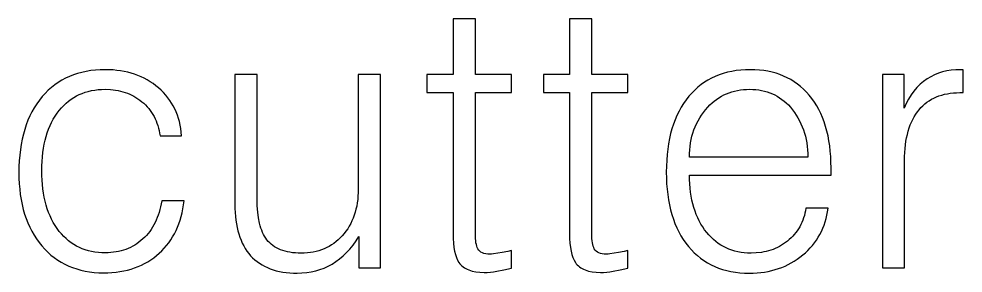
# Model space of a CAD drawing. Header units: millimetres. Extents: x 17 to 658, y 14 to 591.
# Drawn here: x 304.7 to 375, y 510 to 528.9 of the extents above; entities that cross this region are included whole.
import ezdxf

# ---------------------------------------------------------------- set-up
doc = ezdxf.new("R2010")
doc.units = ezdxf.units.MM

msp = doc.modelspace()

# ---------------------------------------------------------------- linework, layer by layer
at = {"flags": 128}
for points in [[(338.673668, 528.92841), (337.020551, 528.92841), (337.020551, 524.782069), (335.069332, 524.782069), (335.069332, 523.427055), (337.020551, 523.427055), (337.020551, 512.91215), (337.027326, 512.540368), (337.047651, 512.19738), (337.081527, 511.883187), (337.128952, 511.597787), (337.189928, 511.341181), (337.264453, 511.113369), (337.352529, 510.914352), (337.454155, 510.744128), (337.5218, 510.655523), (337.596008, 510.572634), (337.67678, 510.495462), (337.764115, 510.424006), (337.858013, 510.358267), (337.958474, 510.298244), (338.065499, 510.243938), (338.179088, 510.195348), (338.425954, 510.115317), (338.699074, 510.058153), (338.998447, 510.023854), (339.324074, 510.012421), (339.55612, 510.017502), (339.791554, 510.032746), (340.030375, 510.058153), (340.272584, 510.093722), (340.787489, 510.195348), (341.356594, 510.337624), (341.356594, 511.638437), (341.085592, 511.584237), (340.658762, 511.496161), (340.353884, 511.448735), (340.028681, 511.38776), (339.886405, 511.372516), (339.757678, 511.367435), (339.5955, 511.373786), (339.447719, 511.392841), (339.314335, 511.424599), (339.195348, 511.469061), (339.090758, 511.526225), (339.000565, 511.596093), (338.924769, 511.678664), (338.863369, 511.773939), (338.818908, 511.862861), (338.780375, 511.967028), (338.74777, 512.086439), (338.721093, 512.221093), (338.700344, 512.370991), (338.685524, 512.536134), (338.673668, 512.91215), (338.673668, 523.427055), (341.356594, 523.427055), (341.356594, 524.782069), (338.673668, 524.782069), (338.673668, 528.92841)], [(347.345754, 528.92841), (345.692638, 528.92841), (345.692638, 524.782069), (343.741418, 524.782069), (343.741418, 523.427055), (345.692638, 523.427055), (345.692638, 512.91215), (345.699413, 512.540368), (345.719738, 512.19738), (345.753613, 511.883187), (345.801039, 511.597787), (345.862014, 511.341181), (345.93654, 511.113369), (346.024616, 510.914352), (346.126242, 510.744128), (346.193887, 510.655523), (346.268095, 510.572634), (346.348867, 510.495462), (346.436201, 510.424006), (346.5301, 510.358267), (346.630561, 510.298244), (346.737586, 510.243938), (346.851174, 510.195348), (347.098041, 510.115317), (347.371161, 510.058153), (347.670534, 510.023854), (347.996161, 510.012421), (348.228207, 510.017502), (348.46364, 510.032746), (348.702462, 510.058153), (348.94467, 510.093722), (349.459575, 510.195348), (350.028681, 510.337624), (350.028681, 511.638437), (349.757678, 511.584237), (349.330849, 511.496161), (349.025971, 511.448735), (348.700768, 511.38776), (348.558491, 511.372516), (348.429765, 511.367435), (348.267587, 511.373786), (348.119806, 511.392841), (347.986422, 511.424599), (347.867435, 511.469061), (347.762844, 511.526225), (347.672651, 511.596093), (347.596855, 511.678664), (347.535456, 511.773939), (347.490995, 511.862861), (347.452462, 511.967028), (347.419857, 512.086439), (347.39318, 512.221093), (347.372431, 512.370991), (347.357611, 512.536134), (347.345754, 512.91215), (347.345754, 523.427055), (350.028681, 523.427055), (350.028681, 524.782069), (347.345754, 524.782069), (347.345754, 528.92841)], [(315.313234, 515.351174), (315.226005, 514.909525), (315.172863, 514.69791), (315.113369, 514.492435), (315.047524, 514.293099), (314.975327, 514.099904), (314.896779, 513.912849), (314.811879, 513.731933), (314.720627, 513.557158), (314.623024, 513.388522), (314.519069, 513.226026), (314.408762, 513.06967), (314.292104, 512.919454), (314.169094, 512.775378), (314.039733, 512.637442), (313.90402, 512.505646), (313.759732, 512.380942), (313.611422, 512.264284), (313.459088, 512.155671), (313.302733, 512.055104), (313.142354, 511.962582), (312.977953, 511.878105), (312.809529, 511.801674), (312.637082, 511.733288), (312.460613, 511.672948), (312.280121, 511.620653), (312.095606, 511.576403), (311.907069, 511.540199), (311.714509, 511.51204), (311.517926, 511.491926), (311.31732, 511.479858), (311.112692, 511.475836), (310.845183, 511.482081), (310.58466, 511.500819), (310.331124, 511.532047), (310.084575, 511.575768), (309.845013, 511.63198), (309.612438, 511.700683), (309.386849, 511.781878), (309.168248, 511.875565), (308.956633, 511.981743), (308.752004, 512.100412), (308.554363, 512.231573), (308.363708, 512.375226), (308.18004, 512.53137), (308.003359, 512.700006), (307.833665, 512.881133), (307.670958, 513.074752), (307.513437, 513.286155), (307.366079, 513.507086), (307.228884, 513.737544), (307.101852, 513.977529), (306.984982, 514.227042), (306.878275, 514.486083), (306.78173, 514.754651), (306.695348, 515.032746), (306.619128, 515.320369), (306.553071, 515.617519), (306.497177, 515.924197), (306.451445, 516.240402), (306.415876, 516.566135), (306.39047, 516.901395), (306.375226, 517.246182), (306.370145, 517.600497), (306.375226, 517.954706), (306.39047, 518.299176), (306.415876, 518.633906), (306.451445, 518.958898), (306.497177, 519.27415), (306.553071, 519.579664), (306.619128, 519.875438), (306.695348, 520.161472), (306.78173, 520.437768), (306.878275, 520.704325), (306.984982, 520.961142), (307.101852, 521.20822), (307.228884, 521.44556), (307.366079, 521.673159), (307.513437, 521.89102), (307.670958, 522.099142), (307.833559, 522.289479), (308.002936, 522.467536), (308.179088, 522.633314), (308.362014, 522.786811), (308.551716, 522.928029), (308.748193, 523.056967), (308.951445, 523.173625), (309.161472, 523.278004), (309.378275, 523.370102), (309.601852, 523.449921), (309.832204, 523.51746), (310.069332, 523.572719), (310.313234, 523.615698), (310.563911, 523.646398), (310.821364, 523.664818), (311.085592, 523.670958), (311.48405, 523.656561), (311.677246, 523.638564), (311.866418, 523.613369), (312.051568, 523.580976), (312.232695, 523.541384), (312.4098, 523.494594), (312.582882, 523.440605), (312.751941, 523.379418), (312.916977, 523.311032), (313.077991, 523.235448), (313.234982, 523.152665), (313.38795, 523.062683), (313.536896, 522.965504), (313.681819, 522.861125), (313.822719, 522.749548), (313.961396, 522.628444), (314.092875, 522.502258), (314.217155, 522.370991), (314.334237, 522.234643), (314.44412, 522.093214), (314.546804, 521.946703), (314.642291, 521.795111), (314.730578, 521.638437), (314.811667, 521.476682), (314.885558, 521.309846), (314.95225, 521.137929), (315.011743, 520.96093), (315.064039, 520.77885), (315.109135, 520.591689), (315.147033, 520.399447), (315.177733, 520.202123), (316.776649, 520.202123), (316.7541, 520.476513), (316.720331, 520.744128), (316.67534, 521.004968), (316.619128, 521.259033), (316.551695, 521.506323), (316.473041, 521.746838), (316.383165, 521.980578), (316.282069, 522.207543), (316.169751, 522.427733), (316.046212, 522.641147), (315.911451, 522.847787), (315.76547, 523.047651), (315.608267, 523.240741), (315.439843, 523.427055), (315.260198, 523.606594), (315.069332, 523.779359), (314.869573, 523.943442), (314.663251, 524.09694), (314.450366, 524.239852), (314.230917, 524.372177), (314.004905, 524.493917), (313.772329, 524.60507), (313.533191, 524.705637), (313.287489, 524.795619), (313.035223, 524.875014), (312.776395, 524.943823), (312.511002, 525.002047), (312.239047, 525.049684), (311.960528, 525.086735), (311.675446, 525.1132), (311.383801, 525.129079), (311.085592, 525.134372), (310.717938, 525.126539), (310.360236, 525.103037), (310.012484, 525.063869), (309.674684, 525.009033), (309.346834, 524.93853), (309.028935, 524.85236), (308.720987, 524.750522), (308.42299, 524.633017), (308.134944, 524.499845), (307.856848, 524.351005), (307.588704, 524.186498), (307.33051, 524.006323), (307.082268, 523.810482), (306.843976, 523.598972), (306.615635, 523.371796), (306.397245, 523.128952), (306.187218, 522.865466), (305.990741, 522.589911), (305.807814, 522.302288), (305.638437, 522.002597), (305.482611, 521.690838), (305.340334, 521.367011), (305.211608, 521.031116), (305.096432, 520.683153), (304.994806, 520.323121), (304.90673, 519.951022), (304.832204, 519.566854), (304.771229, 519.170619), (304.723803, 518.762315), (304.689928, 518.341943), (304.669603, 517.909503), (304.662827, 517.464995), (304.669497, 517.037108), (304.689504, 516.620653), (304.72285, 516.215631), (304.769535, 515.822042), (304.829558, 515.439885), (304.902919, 515.069162), (304.989619, 514.709872), (305.089657, 514.362014), (305.203033, 514.02559), (305.329748, 513.700598), (305.469802, 513.38704), (305.623193, 513.084914), (305.789923, 512.794221), (305.969992, 512.514962), (306.163399, 512.247135), (306.370145, 511.990741), (306.588217, 511.747897), (306.815605, 511.52072), (307.052309, 511.309211), (307.298329, 511.113369), (307.553664, 510.933195), (307.818315, 510.768688), (308.092282, 510.619848), (308.375565, 510.486676), (308.668163, 510.369171), (308.970077, 510.267333), (309.281306, 510.181162), (309.601852, 510.110659), (309.931713, 510.055824), (310.27089, 510.016655), (310.619382, 509.993154), (310.977191, 509.985321), (311.291914, 509.991037), (311.599227, 510.008187), (311.899129, 510.036769), (312.191621, 510.076784), (312.476704, 510.128232), (312.754376, 510.191113), (313.024637, 510.265427), (313.287489, 510.351174), (313.54293, 510.448354), (313.790961, 510.556967), (314.031582, 510.677013), (314.264792, 510.808491), (314.490593, 510.951403), (314.708983, 511.105748), (314.919962, 511.271525), (315.123532, 511.448735), (315.314928, 511.632297), (315.496161, 511.823905), (315.667231, 512.023557), (315.828139, 512.231256), (315.978884, 512.446999), (316.119467, 512.670788), (316.249887, 512.902623), (316.370145, 513.142502), (316.480239, 513.390427), (316.580172, 513.646398), (316.669941, 513.910414), (316.749548, 514.182475), (316.818993, 514.462582), (316.878275, 514.750734), (316.927394, 515.046931), (316.96635, 515.351174), (315.313234, 515.351174)], [(354.635727, 517.275294), (365.177733, 517.275294), (365.177733, 517.817299), (365.171381, 518.244975), (365.152326, 518.660795), (365.120568, 519.064758), (365.076107, 519.456865), (365.018942, 519.837116), (364.949074, 520.20551), (364.866503, 520.562048), (364.771229, 520.90673), (364.663251, 521.239555), (364.54257, 521.560524), (364.409186, 521.869636), (364.263098, 522.166893), (364.104308, 522.452292), (363.932814, 522.725836), (363.748617, 522.987523), (363.551716, 523.237353), (363.344018, 523.46707), (363.127428, 523.681967), (362.901945, 523.882043), (362.66757, 524.067299), (362.424303, 524.237734), (362.172143, 524.393349), (361.911091, 524.534144), (361.641147, 524.660117), (361.362311, 524.771271), (361.074582, 524.867604), (360.777961, 524.949116), (360.472448, 525.015808), (360.158043, 525.06768), (359.834745, 525.104731), (359.502555, 525.126962), (359.161472, 525.134372), (358.800594, 525.126644), (358.449667, 525.103461), (358.10869, 525.064822), (357.777665, 525.010727), (357.45659, 524.941177), (357.145466, 524.856171), (356.844293, 524.755709), (356.553071, 524.639792), (356.2718, 524.508419), (356.00048, 524.361591), (355.73911, 524.199307), (355.487692, 524.021567), (355.246224, 523.828372), (355.014708, 523.619721), (354.793142, 523.395615), (354.581527, 523.156052), (354.378063, 522.895742), (354.187726, 522.622939), (354.010515, 522.337645), (353.846432, 522.03986), (353.695475, 521.729583), (353.557645, 521.406815), (353.432941, 521.071555), (353.321364, 520.723803), (353.222914, 520.36356), (353.13759, 519.990825), (353.065394, 519.605599), (353.006323, 519.207882), (352.96038, 518.797672), (352.927563, 518.374972), (352.907873, 517.93978), (352.90131, 517.492096), (352.907767, 517.054363), (352.92714, 516.628698), (352.959427, 516.215101), (353.00463, 515.813573), (353.062747, 515.424112), (353.133779, 515.04672), (353.217727, 514.681395), (353.314589, 514.328139), (353.424366, 513.986951), (353.547058, 513.657831), (353.682666, 513.340779), (353.831188, 513.035795), (353.992625, 512.742879), (354.166977, 512.462031), (354.354244, 512.193252), (354.554426, 511.93654), (354.76583, 511.696978), (354.98676, 511.472871), (355.217219, 511.264221), (355.457204, 511.071025), (355.706717, 510.893286), (355.965758, 510.731002), (356.234326, 510.584173), (356.512421, 510.4528), (356.800044, 510.336883), (357.097194, 510.236422), (357.403872, 510.151416), (357.720077, 510.081865), (358.045809, 510.027771), (358.381069, 509.989132), (358.725857, 509.965948), (359.080172, 509.95822), (359.375205, 509.963513), (359.664098, 509.979393), (359.946851, 510.005858), (360.223464, 510.042909), (360.493938, 510.090546), (360.758271, 510.148769), (361.016465, 510.217578), (361.268519, 510.296974), (361.514432, 510.386955), (361.754206, 510.487523), (361.98784, 510.598676), (362.215334, 510.720416), (362.436688, 510.852741), (362.651903, 510.995653), (362.860977, 511.14915), (363.063911, 511.313234), (363.26187, 511.482505), (363.449243, 511.658339), (363.62603, 511.840737), (363.792231, 512.029697), (363.947846, 512.225222), (364.092875, 512.427309), (364.227318, 512.63596), (364.351174, 512.851174), (364.464445, 513.072952), (364.56713, 513.301293), (364.659228, 513.536197), (364.740741, 513.777665), (364.811667, 514.025696), (364.872008, 514.28029), (364.921762, 514.541448), (364.96093, 514.809169), (363.307814, 514.809169), (363.273833, 514.618514), (363.232865, 514.432729), (363.18491, 514.251814), (363.129968, 514.075768), (363.06804, 513.904592), (362.999125, 513.738285), (362.923223, 513.576848), (362.840334, 513.42028), (362.750459, 513.268582), (362.653596, 513.121754), (362.549747, 512.979795), (362.438911, 512.842706), (362.321089, 512.710486), (362.196279, 512.583136), (362.064483, 512.460655), (361.9257, 512.343044), (361.784906, 512.234749), (361.6403, 512.133441), (361.491884, 512.039119), (361.339657, 511.951784), (361.183618, 511.871436), (361.023769, 511.798075), (360.860109, 511.7317), (360.692638, 511.672313), (360.521356, 511.619912), (360.346262, 511.574498), (360.167358, 511.53607), (359.984643, 511.50463), (359.60778, 511.462709), (359.215673, 511.448735), (358.961396, 511.454769), (358.713471, 511.472871), (358.471898, 511.503042), (358.236676, 511.54528), (358.007805, 511.599586), (357.785287, 511.665961), (357.56912, 511.744404), (357.359304, 511.834914), (357.155841, 511.937493), (356.958729, 512.05214), (356.767968, 512.178855), (356.583559, 512.317638), (356.405502, 512.468489), (356.233796, 512.631408), (356.068442, 512.806395), (355.90944, 512.993451), (355.755201, 513.194374), (355.610914, 513.404189), (355.476577, 513.622897), (355.352191, 513.850497), (355.237755, 514.086989), (355.133271, 514.332374), (355.038738, 514.58665), (354.954155, 514.849819), (354.879524, 515.121881), (354.814843, 515.402834), (354.760113, 515.69268), (354.715334, 515.991418), (354.680506, 516.299049), (354.655629, 516.615571), (354.640703, 516.940986), (354.635727, 517.275294)], [(368.998871, 510.364724), (370.651987, 510.364724), (370.651987, 518.359304), (370.656222, 518.6663), (370.668925, 518.963979), (370.690097, 519.252343), (370.719738, 519.531391), (370.757848, 519.801124), (370.804426, 520.06154), (370.859474, 520.312641), (370.92299, 520.554426), (370.994975, 520.786896), (371.075429, 521.01005), (371.164352, 521.223888), (371.261743, 521.42841), (371.367604, 521.623617), (371.481933, 521.809508), (371.604731, 521.986083), (371.735998, 522.153342), (371.871711, 522.307581), (372.014623, 522.451869), (372.164733, 522.586206), (372.322042, 522.710592), (372.486549, 522.825027), (372.658254, 522.929511), (372.837158, 523.024044), (373.023261, 523.108627), (373.216562, 523.183259), (373.417062, 523.247939), (373.62476, 523.302669), (373.839657, 523.347448), (374.061752, 523.382276), (374.291046, 523.407153), (374.527538, 523.42208), (374.771229, 523.427055), (375.015131, 523.427055), (375.015131, 525.134372), (374.825429, 525.134372), (374.472279, 525.123786), (374.130985, 525.092028), (373.801547, 525.039098), (373.483966, 524.964995), (373.178241, 524.869721), (372.884372, 524.753275), (372.60236, 524.615656), (372.332204, 524.456865), (372.062472, 524.262506), (371.80883, 524.04528), (371.571279, 523.805189), (371.349819, 523.542231), (371.14445, 523.256408), (370.955172, 522.947719), (370.781984, 522.616164), (370.624887, 522.261743), (370.624887, 524.782069), (368.998871, 524.782069), (368.998871, 510.364724)], [(331.600497, 524.782069), (329.94738, 524.782069), (329.94738, 516.245483), (329.942722, 515.974586), (329.928749, 515.710676), (329.90546, 515.453753), (329.872855, 515.203817), (329.830934, 514.960867), (329.779697, 514.724904), (329.719145, 514.495928), (329.649277, 514.273939), (329.570094, 514.058936), (329.481594, 513.85092), (329.383779, 513.649891), (329.276649, 513.455849), (329.160202, 513.268794), (329.03444, 513.088725), (328.899362, 512.915643), (328.754968, 512.749548), (328.606446, 512.592028), (328.452208, 512.44467), (328.292252, 512.307475), (328.126581, 512.180443), (327.955193, 512.063573), (327.778088, 511.956865), (327.595267, 511.860321), (327.40673, 511.773939), (327.212476, 511.697719), (327.012506, 511.631662), (326.806819, 511.575768), (326.595416, 511.530036), (326.378296, 511.494467), (326.15546, 511.469061), (325.926907, 511.453817), (325.692638, 511.448735), (325.473083, 511.452652), (325.261574, 511.464403), (325.05811, 511.483987), (324.862692, 511.511405), (324.675319, 511.546656), (324.495991, 511.589741), (324.324709, 511.64066), (324.161472, 511.699413), (324.006281, 511.765999), (323.859135, 511.840419), (323.720034, 511.922672), (323.588979, 512.01276), (323.465969, 512.110681), (323.351005, 512.216435), (323.244086, 512.330023), (323.145212, 512.451445), (323.056607, 512.574455), (322.973718, 512.706357), (322.896546, 512.847152), (322.82509, 512.996838), (322.759351, 513.155417), (322.699328, 513.322888), (322.645022, 513.499252), (322.596432, 513.684508), (322.516401, 514.081696), (322.459237, 514.514453), (322.424938, 514.98278), (322.413505, 515.486676), (322.413505, 524.782069), (320.760388, 524.782069), (320.760388, 515.080172), (320.76494, 514.773071), (320.778596, 514.475073), (320.801356, 514.18618), (320.83322, 513.906391), (320.874188, 513.635706), (320.92426, 513.374125), (320.983436, 513.121648), (321.051716, 512.878275), (321.1291, 512.644005), (321.215588, 512.41884), (321.31118, 512.202779), (321.415876, 511.995822), (321.529676, 511.797969), (321.65258, 511.60922), (321.784588, 511.429575), (321.9257, 511.259033), (322.078986, 511.101513), (322.240741, 510.954155), (322.410964, 510.81696), (322.589657, 510.689928), (322.776818, 510.573058), (322.972448, 510.46635), (323.176547, 510.369806), (323.389115, 510.283424), (323.610151, 510.207204), (323.839657, 510.141147), (324.077631, 510.085253), (324.324074, 510.039521), (324.578986, 510.003952), (324.842367, 509.978546), (325.114216, 509.963302), (325.394535, 509.95822), (325.755307, 509.968806), (326.105917, 510.000565), (326.446364, 510.053495), (326.776649, 510.127597), (327.096771, 510.222871), (327.40673, 510.339318), (327.706527, 510.476937), (327.996161, 510.635727), (328.282407, 510.816113), (328.558491, 511.018519), (328.824413, 511.242943), (329.080172, 511.489386), (329.325768, 511.757848), (329.561201, 512.048329), (329.786472, 512.360829), (330.001581, 512.695348), (330.001581, 510.364724), (331.600497, 510.364724), (331.600497, 524.782069)], [(354.635727, 518.603207), (354.637844, 518.878232), (354.650971, 519.147753), (354.675107, 519.411769), (354.710253, 519.67028), (354.756408, 519.923286), (354.813573, 520.170788), (354.881747, 520.412785), (354.96093, 520.649277), (355.051124, 520.880265), (355.152326, 521.105748), (355.264538, 521.325725), (355.38776, 521.540199), (355.521991, 521.749167), (355.667231, 521.952631), (355.823481, 522.15059), (355.990741, 522.343044), (356.145826, 522.503846), (356.306205, 522.654274), (356.471876, 522.794327), (356.642841, 522.924006), (356.819099, 523.043311), (357.000649, 523.152241), (357.187493, 523.250797), (357.37963, 523.338979), (357.577059, 523.416787), (357.779782, 523.48422), (357.987798, 523.541279), (358.201107, 523.587963), (358.419708, 523.624273), (358.643603, 523.650209), (358.872791, 523.66577), (359.107272, 523.670958), (359.338259, 523.66577), (359.563742, 523.650209), (359.78372, 523.624273), (359.998193, 523.587963), (360.207162, 523.541279), (360.410626, 523.48422), (360.608585, 523.416787), (360.801039, 523.338979), (360.987988, 523.250797), (361.169433, 523.152241), (361.345373, 523.043311), (361.515808, 522.924006), (361.680739, 522.794327), (361.840165, 522.654274), (361.994086, 522.503846), (362.142502, 522.343044), (362.300023, 522.15059), (362.44738, 521.952631), (362.584575, 521.749167), (362.711608, 521.540199), (362.828478, 521.325725), (362.935185, 521.105748), (363.03173, 520.880265), (363.118112, 520.649277), (363.194332, 520.412785), (363.260388, 520.170788), (363.316283, 519.923286), (363.362014, 519.67028), (363.397584, 519.411769), (363.42299, 519.147753), (363.438234, 518.878232), (363.443315, 518.603207), (354.635727, 518.603207)]]:
    msp.add_lwpolyline(points, dxfattribs=at)

doc.saveas('drawing.dxf')
